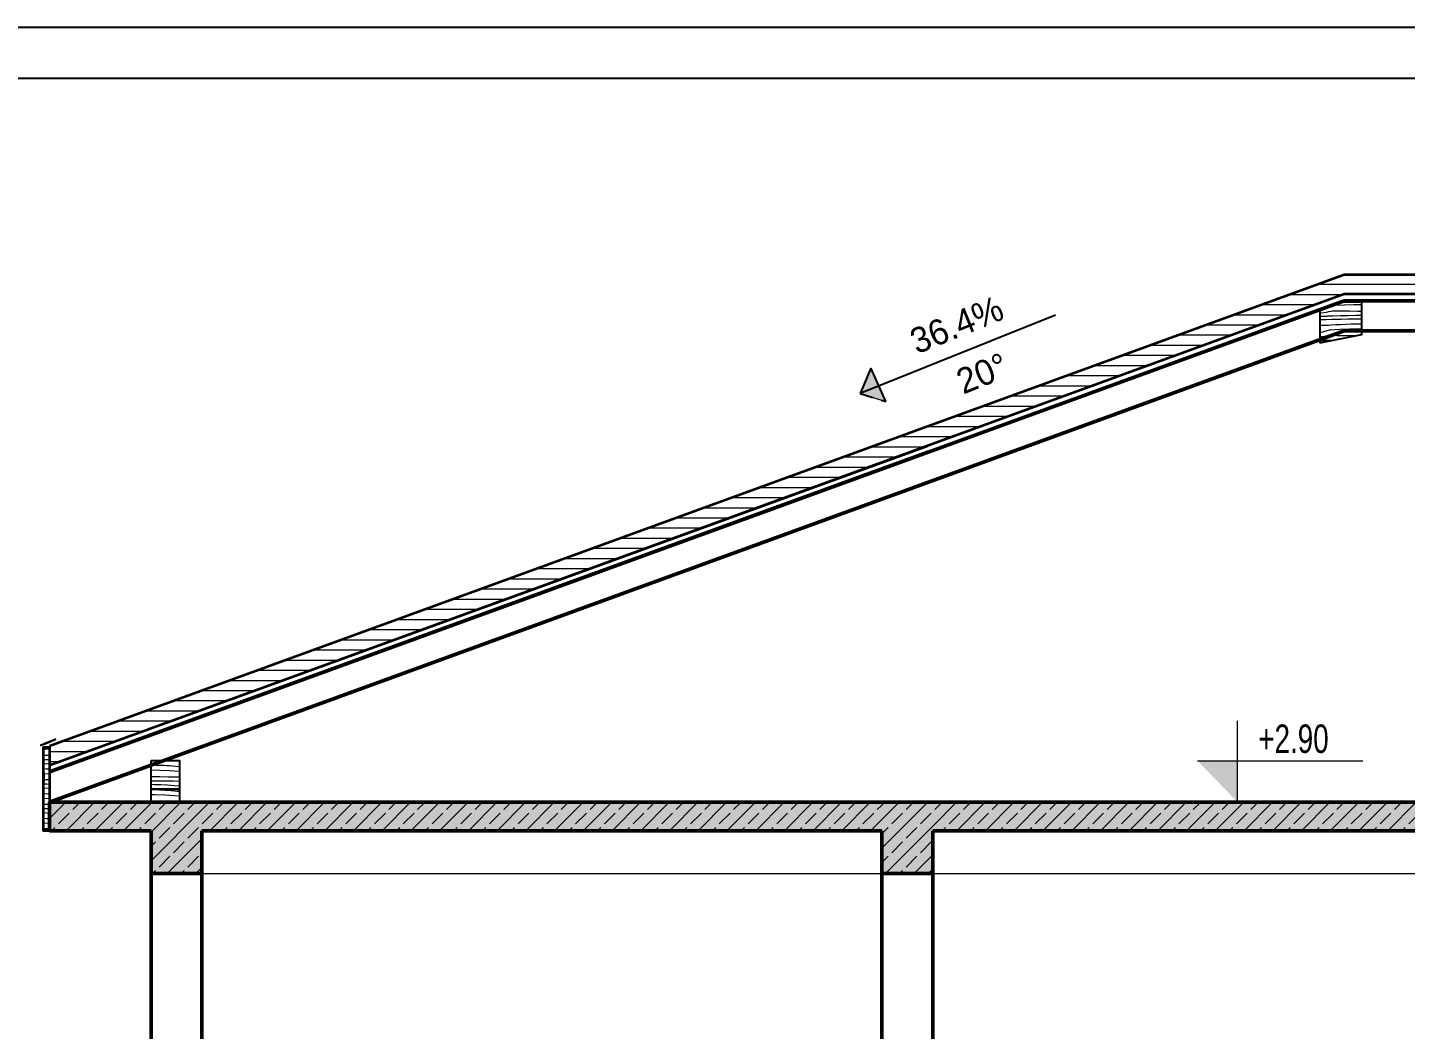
# Model space of a CAD drawing. Extents: x 1230 to 178568, y -18317 to 36108.
# Drawn here: x 137422 to 144205, y -8399 to -3467 of the extents above; entities that cross this region are included whole.
import ezdxf

# ---------------------------------------------------------------- set-up
doc = ezdxf.new("R2010")
doc.units = 0
doc.header["$LTSCALE"] = 5
doc.header["$MEASUREMENT"] = 0
doc.set_wipeout_variables(frame=1)
doc.linetypes.add('- Скирити линии', pattern=[245, 200, -45])
doc.linetypes.add('Wipeout_Contour', pattern=[100000, 0, -100000])
for name, color, linetype in [('1 _ Греди - Основни.Structural - Bearing', 7, 'Continuous'), ('4 _ - Фрагмент - Разрез.2D Elements', 7, 'Continuous'), ('4 _ - Фрагмент - Чертежи.2D Elements', 7, 'Continuous'), ('4 _ - Щриховки - Основни.2D Elements', 7, 'Continuous'), ('7 _ - Основни елементи.2D Elements', 7, 'Continuous'), ('A-Fill 2D', 7, 'Continuous'), ('A-Slabs', 7, 'Continuous'), ('KEREMIDI', 7, 'Continuous'), ('Structural - Bearing', 7, 'Continuous')]:
    doc.layers.add(name, color=color, linetype=linetype)
doc.layers.add('dimenzija', color=7, linetype='Continuous', lineweight=13)
doc.layers.add('stolboviii', color=12, linetype='Continuous', lineweight=40)
doc.styles.add('GENERATED_STYLE_1', font='GOTHIC.TTF')
doc.styles.add('PLATEIA', font='CGSAPPS.shx', dxfattribs={"width": 0.6})
doc.styles.add('ROM', font='ROMANS.SHX', dxfattribs={"width": 0.7})
doc.dimstyles.new('50', dxfattribs={"dimtxt": 150, "dimasz": 0.5, "dimexe": 0.18, "dimexo": 0.0625, "dimgap": 4, "dimtad": 1, "dimdec": 0, "dimlfac": 0.1, "dimzin": 12, "dimdsep": 46, "dimtxsty": 'PLATEIA', "dimblk": 'A$C321216CB', "dimcen": 0.09, "dimse1": 1, "dimse2": 1, "dimclrd": 256, "dimclrt": 256, "dimadec": 3, "dimazin": 0, "dimtfac": 1, "dimtdec": 0, "dimtix": 1, "dimtmove": 2, "dimatfit": 3, "dimldrblk": 'A$C321216CB', "dimfxl": 1, "dimtolj": 1, "dimtzin": 0, "dimlwd": -1, "dimarcsym": 0})
pattern_1 = [(45, (142913.35, -10180.42), (-70.7107, 70.7107), []), (45, (142877.99, -10145.07), (-70.7107, 70.7107), [75, -25])]
pattern_2 = [(0, (142913.347, -10180.42), (0, 50), [])]

# ---------------------------------------------------------------- blocks, each defined once
blk = doc.blocks.new('*X3')
at = {"color": 251, "linetype": 'Continuous', "lineweight": 20, "ltscale": 0.01, "true_color": 0x6a6a6a}
for p, q in [((9925, 28136), (9974, 28135)), ((9926, 28087), (10010, 28086)), ((9974, 28135), (10022, 28133)), ((10010, 28086), (10106, 28082)), ((10022, 28134), (10051, 28132)), ((10051, 28132), (10080, 28131)), ((10080, 28131), (10109, 28129)), ((10106, 28082), (10201, 28076)), ((10109, 28129), (10138, 28127)), ((10131, 28179), (10197, 28175)), ((10138, 28127), (10167, 28125)), ((10167, 28125), (10196, 28122)), ((10196, 28122), (10206, 28121)), ((10197, 28175), (10206, 28174)), ((9926, 28021), (9933, 28021)), ((9926, 27981), (9991, 27981)), ((9933, 28021), (10012, 28021)), ((9991, 27981), (10067, 27980)), ((10012, 28021), (10090, 28020)), ((10067, 27980), (10144, 27978)), ((10090, 28020), (10169, 28019)), ((10144, 27978), (10206, 27975)), ((10169, 28019), (10206, 28019)), ((10201, 28076), (10206, 28075)), ((9926, 27945), (9957, 27944)), ((9957, 27944), (10023, 27942)), ((10023, 27942), (10089, 27939)), ((10089, 27939), (10155, 27935)), ((10155, 27935), (10206, 27931))]:
    blk.add_line(p, q, dxfattribs=at)
blk = doc.blocks.new('*X6')
at = {"color": 251, "linetype": 'Continuous', "lineweight": 20, "ltscale": 0.01, "true_color": 0x6a6a6a}
for p, q in [((21448, 32583), (21432, 32581)), ((21472, 32587), (21448, 32583)), ((21496, 32591), (21472, 32587)), ((21533, 32647), (21488, 32635)), ((21520, 32596), (21496, 32591)), ((21544, 32601), (21520, 32596)), ((21578, 32662), (21533, 32647)), ((21568, 32606), (21544, 32601)), ((21560, 32558), (21636, 32560)), ((21568, 32606), (21647, 32605)), ((21578, 32662), (21673, 32667)), ((21636, 32560), (21712, 32562)), ((21647, 32605), (21726, 32605)), ((21673, 32667), (21769, 32670)), ((21712, 32562), (21789, 32564)), ((21726, 32605), (21804, 32604)), ((21769, 32670), (21846, 32670)), ((21789, 32564), (21846, 32564)), ((21804, 32604), (21846, 32604)), ((21432, 32553), (21485, 32554)), ((21432, 32521), (21439, 32521)), ((21432, 32463), (21437, 32464)), ((21437, 32464), (21464, 32465)), ((21439, 32521), (21496, 32522)), ((21464, 32465), (21490, 32466)), ((21485, 32554), (21494, 32555)), ((21490, 32466), (21517, 32466)), ((21494, 32555), (21504, 32555)), ((21496, 32522), (21554, 32523)), ((21504, 32555), (21513, 32556)), ((21513, 32556), (21522, 32556)), ((21517, 32466), (21544, 32467)), ((21522, 32556), (21532, 32557)), ((21532, 32557), (21541, 32557)), ((21536, 32421), (21631, 32426)), ((21541, 32557), (21550, 32557)), ((21544, 32467), (21592, 32471)), ((21550, 32557), (21560, 32558)), ((21554, 32523), (21565, 32524)), ((21565, 32524), (21576, 32524)), ((21576, 32524), (21587, 32524)), ((21587, 32524), (21598, 32525)), ((21592, 32471), (21640, 32473)), ((21598, 32525), (21609, 32525)), ((21609, 32525), (21620, 32526)), ((21620, 32526), (21631, 32526)), ((21631, 32526), (21642, 32526)), ((21631, 32426), (21727, 32429)), ((21640, 32473), (21688, 32476)), ((21642, 32526), (21708, 32528)), ((21688, 32476), (21737, 32477)), ((21708, 32528), (21775, 32528)), ((21727, 32429), (21822, 32430)), ((21737, 32477), (21785, 32478)), ((21775, 32528), (21841, 32528)), ((21785, 32478), (21833, 32478)), ((21822, 32430), (21846, 32429)), ((21833, 32478), (21846, 32478)), ((21841, 32528), (21846, 32528)), ((21445, 32394), (21432, 32391)), ((21454, 32351), (21432, 32347)), ((21432, 32314), (21442, 32314)), ((21443, 32314), (21452, 32314)), ((21491, 32407), (21445, 32394)), ((21452, 32314), (21461, 32315)), ((21478, 32355), (21454, 32351)), ((21461, 32315), (21471, 32315)), ((21471, 32315), (21480, 32316)), ((21502, 32360), (21478, 32355)), ((21480, 32316), (21489, 32316)), ((21489, 32316), (21499, 32317)), ((21536, 32421), (21491, 32407)), ((21499, 32317), (21508, 32317)), ((21526, 32366), (21502, 32360)), ((21508, 32317), (21517, 32317)), ((21517, 32317), (21572, 32319)), ((21526, 32366), (21604, 32365)), ((21604, 32365), (21683, 32365)), ((21683, 32365), (21762, 32364)), ((21762, 32364), (21794, 32364))]:
    blk.add_line(p, q, dxfattribs=at)
blk = doc.blocks.new('*X7')
at = {"layer": 'A-Fill 2D', "color": 251, "linetype": 'Continuous', "lineweight": 20, "ltscale": 0.01, "true_color": 0x6a6a6a}
for p, q in [((8866, 28295), (8905, 28294)), ((8866, 28232), (8890, 28232)), ((8890, 28232), (8926, 28231)), ((8905, 28294), (8926, 28292)), ((8866, 28151), (8888, 28150)), ((8866, 28101), (8895, 28099)), ((8867, 28191), (8926, 28190)), ((8888, 28150), (8926, 28148)), ((8895, 28099), (8924, 28096)), ((8924, 28096), (8926, 28096)), ((8866, 28053), (8926, 28049)), ((8866, 27991), (8926, 27991)), ((8866, 27950), (8901, 27949)), ((8901, 27949), (8926, 27948)), ((8866, 27909), (8912, 27906)), ((8866, 27857), (8881, 27856)), ((8866, 27810), (8916, 27807)), ((8881, 27856), (8910, 27853)), ((8910, 27853), (8926, 27852)), ((8912, 27906), (8926, 27905)), ((8866, 27751), (8883, 27750)), ((8866, 27708), (8926, 27706)), ((8883, 27750), (8926, 27750)), ((8916, 27807), (8926, 27806)), ((8866, 27666), (8869, 27666)), ((8866, 27613), (8868, 27613)), ((8866, 27567), (8873, 27567)), ((8868, 27613), (8897, 27610)), ((8869, 27666), (8926, 27662)), ((8873, 27567), (8926, 27562)), ((8897, 27610), (8926, 27607)), ((8866, 27510), (8920, 27509)), ((8920, 27509), (8926, 27509))]:
    blk.add_line(p, q, dxfattribs=at)
blk = doc.blocks.new('*X8')
at = {"color": 251, "linetype": 'Continuous', "lineweight": 20, "ltscale": 0.01, "true_color": 0x6a6a6a}
for p, q in [((9926, 27895), (9931, 27895)), ((9926, 27846), (9968, 27846)), ((9931, 27895), (9980, 27893)), ((9968, 27846), (10063, 27842)), ((9980, 27893), (10009, 27892)), ((10009, 27892), (10038, 27891)), ((10038, 27891), (10067, 27889)), ((10063, 27842), (10159, 27836)), ((10067, 27889), (10096, 27887)), ((10096, 27887), (10124, 27885)), ((10124, 27885), (10153, 27882)), ((10153, 27882), (10182, 27879)), ((10159, 27836), (10206, 27831)), ((10182, 27879), (10206, 27877)), ((9926, 27781), (9969, 27780)), ((9969, 27780), (10048, 27780)), ((10048, 27780), (10127, 27779)), ((10127, 27779), (10205, 27778))]:
    blk.add_line(p, q, dxfattribs=at)
blk = doc.blocks.new('A$C321216CB')
for p, q in [((-54, 0), (54, 0)), ((-38, -38), (38, 38)), ((0, -75), (0, 75))]:
    blk.add_line(p, q)
blk = doc.blocks.new('*D209')
at = {"layer": 'Defpoints', "color": 0, "transparency": 16777216}
for p in [(135608.8, -4683.8), (143341.8, -4683.8), (135567, -10332.2)]:
    blk.add_point(p, dxfattribs=at)
at = {"layer": 'dimenzija', "transparency": 16777216}
blk.add_line((135608.8, -10331.7), (135608.8, -4684.3), dxfattribs=at)
at = {"layer": 'dimenzija', "transparency": 16777216, "xscale": 0.5, "yscale": 0.5, "zscale": 0.5}
for p, rotation in [((135608.8, -4683.8), 90), ((135608.8, -10332.2), 270)]:
    blk.add_blockref('A$C321216CB', p, dxfattribs=dict(at, rotation=rotation))
at = {"layer": 'dimenzija', "transparency": 16777216, "insert": (135529.8, -7508), "char_height": 150, "attachment_point": 5, "rotation": 90, "style": 'PLATEIA'}
blk.add_mtext('\\A1;565', dxfattribs=at)

msp = doc.modelspace()

# ---------------------------------------------------------------- linework, layer by layer
at = {"layer": '1 _ Греди - Основни.Structural - Bearing', "color": 7, "linetype": 'Continuous', "lineweight": 50, "ltscale": 0.01}
for p, q in [((138030.1, -7420.4), (138030.1, -7630.4)), ((138280.1, -7420.4), (138280.1, -7630.4)), ((141627.8, -7420.4), (141627.8, -7630.4)), ((141877.8, -7420.4), (141877.8, -7630.4)), ((138280.1, -7630.4), (138030.1, -7630.4)), ((141717.8, -7630.4), (141627.8, -7630.4)), ((141877.8, -7630.4), (141717.8, -7630.4))]:
    msp.add_line(p, q, dxfattribs=at)
at = {"layer": '1 _ Греди - Основни.Structural - Bearing', "color": 255, "linetype": 'Continuous', "lineweight": 20, "ltscale": 0.01}
for p, q in [((138280.1, -7630.4), (141627.8, -7630.4)), ((141877.8, -7630.4), (143174.2, -7630.4)), ((143174.2, -7630.4), (146780.1, -7630.4))]:
    msp.add_line(p, q, dxfattribs=at)
at = {"layer": 'stolboviii', "linetype": 'Continuous', "lineweight": 50}
for p, q in [((138030.1, -7630.4), (138030.1, -10180.4)), ((138280.1, -7630.4), (138280.1, -10180.4)), ((141627.8, -10180.4), (141627.8, -7630.4)), ((141877.8, -10180.4), (141877.8, -7630.4))]:
    msp.add_line(p, q, dxfattribs=at)
at = {"layer": 'Structural - Bearing', "color": 7, "linetype": 'Continuous', "lineweight": 50, "ltscale": 0.01}
for p, q in [((138030.1, -7420.4), (137530.1, -7420.4)), ((141627.8, -7420.4), (138280.1, -7420.4)), ((143174.2, -7420.4), (141877.8, -7420.4)), ((143334.2, -7420.4), (143174.2, -7420.4)), ((146780.1, -7420.4), (143334.2, -7420.4))]:
    msp.add_line(p, q, dxfattribs=at)

# ---------------------------------------------------------------- wipeouts: each hides what was drawn before it
at = {"color": 254, "linetype": 'Wipeout_Contour', "lineweight": 0, "ltscale": 150220.291688}
msp.add_wipeout([(141853, -5558), (143904, -4811.5), (143904, -4779.6), (141853, -5526.1)], dxfattribs=at).dxf.layer = 'KEREMIDI'

# ---------------------------------------------------------------- next in the draw order: wipeouts: each hides what was drawn before it
at = {"color": 254, "linetype": 'Wipeout_Contour', "lineweight": 0, "ltscale": 158750.68859}
msp.add_wipeout([(143904, -4779.6), (143904, -4811.5), (144656.2, -4811.5), (144656.2, -4779.6)], dxfattribs=at).dxf.layer = 'KEREMIDI'
at = {"color": 254, "linetype": 'Wipeout_Contour', "lineweight": 0, "ltscale": 286805.324832}
msp.add_wipeout([(143904, -4960.5), (137530.1, -7280.4), (151830.1, -7280.4), (151304, -7088.9), (150504, -7088.9), (146707.2, -5707), (144656.2, -4960.5)], dxfattribs=at).dxf.layer = 'KEREMIDI'

# ---------------------------------------------------------------- next in the draw order: hatches: boundary and pattern name
at = {"layer": '1 _ Греди - Основни.Structural - Bearing', "linetype": 'Continuous', "lineweight": 15}
for points in [[(138030.1, -7280.4), (138030.1, -7630.4), (138280.1, -7630.4), (138280.1, -7280.4)], [(141627.8, -7630.4), (141877.8, -7630.4), (141877.8, -7280.4), (141627.8, -7280.4)]]:
    msp.add_hatch(color=9, dxfattribs=at).paths.add_polyline_path(points)
at = {"layer": '1 _ Греди - Основни.Structural - Bearing', "linetype": 'Continuous', "lineweight": 13, "true_color": 0x2b2b2b}
h = msp.add_hatch(dxfattribs=at)
h.set_pattern_fill('1_СТОМАНОБЕТОН_0001', color=250, scale=0.5, style=0, pattern_type=2)
h.set_pattern_definition(pattern_1)
h.paths.add_polyline_path([(138030.1, -7280.4), (138030.1, -7630.4), (138280.1, -7630.4), (138280.1, -7280.4)])
h = msp.add_hatch(dxfattribs=at)
h.set_pattern_fill('1_СТОМАНОБЕТОН_0001', color=250, scale=0.5, style=0, pattern_type=2)
h.set_pattern_definition(pattern_1)
h.paths.add_polyline_path([(141627.8, -7630.4), (141877.8, -7630.4), (141877.8, -7280.4), (141627.8, -7280.4)])
at = {"layer": 'Structural - Bearing', "linetype": 'Continuous', "lineweight": 15}
for points in [[(137530.1, -7280.4), (137530.1, -7420.4), (138030.1, -7420.4), (138030.1, -7280.4)], [(141627.8, -7420.4), (141627.8, -7280.4), (138280.1, -7280.4), (138280.1, -7420.4)], [(146780.1, -7420.4), (146780.1, -7280.4), (141877.8, -7280.4), (141877.8, -7420.4)]]:
    msp.add_hatch(color=9, dxfattribs=at).paths.add_polyline_path(points)
at = {"layer": 'Structural - Bearing', "linetype": 'Continuous', "lineweight": 13, "true_color": 0x2b2b2b}
h = msp.add_hatch(dxfattribs=at)
h.set_pattern_fill('1_СТОМАНОБЕТОН_0001', color=250, scale=0.5, style=0, pattern_type=2)
h.set_pattern_definition(pattern_1)
h.paths.add_polyline_path([(137530.1, -7280.4), (137530.1, -7420.4), (138030.1, -7420.4), (138030.1, -7280.4)])
h = msp.add_hatch(dxfattribs=at)
h.set_pattern_fill('1_СТОМАНОБЕТОН_0001', color=250, scale=0.5, style=0, pattern_type=2)
h.set_pattern_definition(pattern_1)
h.paths.add_polyline_path([(141627.8, -7420.4), (141627.8, -7280.4), (138280.1, -7280.4), (138280.1, -7420.4)])
h = msp.add_hatch(dxfattribs=at)
h.set_pattern_fill('1_СТОМАНОБЕТОН_0001', color=250, scale=0.5, style=0, pattern_type=2)
h.set_pattern_definition(pattern_1)
h.paths.add_polyline_path([(146780.1, -7420.4), (146780.1, -7280.4), (141877.8, -7280.4), (141877.8, -7420.4)])

# ---------------------------------------------------------------- next in the draw order: linework, layer by layer
at = {"color": 7, "linetype": 'Continuous', "lineweight": 25, "ltscale": 0.01, "flags": 128}
msp.add_lwpolyline([(138030.1, -7215.5), (138170.1, -7215.5), (138170.1, -7285.5), (138030.1, -7285.5)], close=True, dxfattribs=at)
at = {"layer": '1 _ Греди - Основни.Structural - Bearing', "color": 7, "linetype": 'Continuous', "lineweight": 50, "ltscale": 0.01}
for p, q in [((138280.1, -7280.4), (138030.1, -7280.4)), ((141877.8, -7280.4), (141627.8, -7280.4))]:
    msp.add_line(p, q, dxfattribs=at)
at = {"layer": 'Structural - Bearing', "color": 7, "linetype": 'Continuous', "lineweight": 50, "ltscale": 0.01}
for p, q in [((137530.1, -7280.4), (137530.1, -7420.4)), ((138030.1, -7280.4), (137530.1, -7280.4)), ((141627.8, -7280.4), (138280.1, -7280.4)), ((146780.1, -7280.4), (141877.8, -7280.4))]:
    msp.add_line(p, q, dxfattribs=at)

# ---------------------------------------------------------------- next in the draw order: block references
at = {"color": 251, "linetype": 'Continuous', "lineweight": 20, "ltscale": 0.01, "true_color": 0x4e4e4e, "xscale": 0.4999999716436282, "yscale": 0.4999999716436282, "zscale": 0.4999999716436282}
msp.add_blockref('*X8', (133067.1, -21164.7), dxfattribs=at)

# ---------------------------------------------------------------- next in the draw order: wipeouts: each hides what was drawn before it
at = {"color": 254, "linetype": 'Wipeout_Contour', "lineweight": 0, "ltscale": 130659.4118}
msp.add_wipeout([(137530.1, -7099.5), (137530.1, -7131.4), (141853, -5558), (141853, -5526.1)], dxfattribs=at).dxf.layer = 'KEREMIDI'

# ---------------------------------------------------------------- next in the draw order: wipeouts: each hides what was drawn before it
at = {"color": 254, "linetype": 'Wipeout_Contour', "lineweight": 0, "ltscale": 137946.404197}
msp.add_wipeout([(143904, -4683.8), (137530.1, -7003.7), (137530.1, -7099.5), (143904, -4779.6)], dxfattribs=at).dxf.layer = 'KEREMIDI'

# ---------------------------------------------------------------- next in the draw order: hatches: boundary and pattern name
h = msp.add_hatch(color=0)
h.dxf.hatch_style = 2
h.paths.add_polyline_path([(143379.2, -7280.4), (143182.3, -7077.2), (143379.2, -7077.2)])
at = {"layer": '4 _ - Щриховки - Основни.2D Elements', "linetype": 'Continuous', "lineweight": 15, "true_color": 0xaaaaaa}
msp.add_hatch(color=253, dxfattribs=at).paths.add_polyline_path([(141573.4, -5143.2), (141521.4, -5268.4), (141646.9, -5307.9)])
at = {"layer": 'KEREMIDI', "linetype": 'Continuous', "lineweight": 15, "true_color": 0xbf8080}
h = msp.add_hatch(dxfattribs=at)
h.set_pattern_fill('ROOF_TILE_0001', color=23, scale=0.5, style=0, pattern_type=2)
h.set_pattern_definition(pattern_2)
h.paths.add_polyline_path([(143904, -4683.8), (137530.1, -7003.7), (137530.1, -7099.5), (143904, -4779.6)])

# ---------------------------------------------------------------- next in the draw order: linework, layer by layer
at = {"color": 7, "linetype": 'Continuous', "lineweight": 25, "ltscale": 0.01, "flags": 128}
for points in [[(143783.3, -5019), (143990.1, -4977.6), (143990.1, -4818.7), (143883.7, -4818.7), (143783.3, -4858.9)], [(138030.1, -7075.5), (138170.1, -7075.5), (138170.1, -7215.5), (138030.1, -7215.5)]]:
    msp.add_lwpolyline(points, close=True, dxfattribs=at)
at = {"color": 0, "lineweight": 5}
for points in [[(143379.2, -7280.4), (143379.2, -6880.4)], [(143182.3, -7077.2), (143379.2, -7077.2)], [(143379.2, -7077.2), (143995.1, -7077.2)]]:
    msp.add_lwpolyline(points, dxfattribs=at)
at = {"color": 250, "linetype": 'Continuous', "lineweight": 13, "ltscale": 0.01, "true_color": 0x2b2b2b, "flags": 128}
for points in [[(137515.1, -6986.3), (137483.5, -6998.9)], [(137561.5, -6967.8), (137515.1, -6986.3)], [(137516.8, -6990.6), (137563.2, -6972.1)], [(137485.3, -7003.2), (137516.8, -6990.6)]]:
    msp.add_lwpolyline(points, dxfattribs=at)
at = {"color": 7, "linetype": 'Continuous', "lineweight": 35, "ltscale": 0.01, "flags": 128}
msp.add_lwpolyline([(137530.1, -7420.4), (137500.1, -7420.4), (137500.1, -7009), (137530.1, -7009)], close=True, dxfattribs=at)
at = {"layer": '4 _ - Щриховки - Основни.2D Elements', "color": 250, "linetype": 'Continuous', "lineweight": 13, "ltscale": 0.01, "true_color": 0x2b2b2b, "flags": 128}
msp.add_lwpolyline([(141573.4, -5143.2), (141521.4, -5268.4), (141646.9, -5307.9)], close=True, dxfattribs=at)
at = {"layer": '7 _ - Основни елементи.2D Elements', "linetype": 'Continuous', "lineweight": 25, "ltscale": 0.2, "flags": 128}
msp.add_lwpolyline([(142482.9, -4883.4), (141521.4, -5268.4)], dxfattribs=at)
at = {"layer": '7 _ - Основни елементи.2D Elements', "linetype": '- Скирити линии', "lineweight": 25, "ltscale": 0.2, "flags": 128}
msp.add_lwpolyline([(141573.4, -5143.2), (141521.4, -5268.4), (141646.9, -5307.9)], close=True, dxfattribs=at)
at = {"layer": 'A-Slabs', "color": 7, "linetype": 'Continuous', "lineweight": 35, "ltscale": 0.01}
msp.add_line((137500.1, -7131.4), (137500.1, -7181.4), dxfattribs=at)
at = {"layer": 'KEREMIDI', "color": 7, "linetype": 'Continuous', "lineweight": 50, "ltscale": 0.01}
for p, q in [((143904, -4960.5), (137530.1, -7280.4)), ((144656.2, -4960.5), (143904, -4960.5))]:
    msp.add_line(p, q, dxfattribs=at)
at = {"layer": 'KEREMIDI', "linetype": 'Continuous', "lineweight": 13, "ltscale": 0.01, "flags": 128}
msp.add_lwpolyline([(137530.1, -7003.7), (137530.1, -7099.5), (137530.1, -7131.4), (137530.1, -7280.4)], dxfattribs=at)

# ---------------------------------------------------------------- next in the draw order: block references
at = {"color": 251, "linetype": 'Continuous', "lineweight": 20, "ltscale": 0.01, "true_color": 0x4e4e4e, "xscale": 0.4999999716436282, "yscale": 0.4999999716436282, "zscale": 0.4999999716436282}
for name in ['*X6', '*X7', '*X3']:
    msp.add_blockref(name, (133067.1, -21164.7), dxfattribs=at)

# ---------------------------------------------------------------- next in the draw order: texts
at = {"color": 0, "insert": (143480.8, -6897.8), "char_height": 140, "attachment_point": 1, "style": 'ROM'}
msp.add_mtext('{\\fHelvetica|b0|i0|c0|p1;+2.90}', dxfattribs=at)
at = {"layer": '4 _ - Фрагмент - Разрез.2D Elements', "linetype": 'Continuous', "lineweight": 35, "char_height": 125, "attachment_point": 5, "rotation": 22.03077, "style": 'GENERATED_STYLE_1'}
for s, insert in [('\\A1;{\\pqc;\\fCentury Gothic|b0|i0|c204|p34;36.4%}', (141996.2, -4930.3)), ('\\A1;\\pxqc;{\\fCentury Gothic|b0|i0|c204|p34;20%%D}', (142121.9, -5169.8))]:
    msp.add_mtext(s, dxfattribs=dict(at, insert=insert))

# ---------------------------------------------------------------- next in the draw order: dimensions: what is measured, and where the dimension line sits
at = {"layer": 'dimenzija'}
dim = msp.add_linear_dim(base=(135608.8, -4683.8), p1=(135567, -10332.2), p2=(143341.8, -4683.8), angle=90, dimstyle='50', dxfattribs=at)
dim.commit()
dim.dimension.update_dxf_attribs({"geometry": '*D209', "text_midpoint": (135529.8, -7508)})

# ---------------------------------------------------------------- next in the draw order: wipeouts: each hides what was drawn before it
at = {"color": 254, "linetype": 'Wipeout_Contour', "lineweight": 0, "ltscale": 159172.490656}
msp.add_wipeout([(144656.2, -4683.8), (143904, -4683.8), (143904, -4779.6), (144656.2, -4779.6)], dxfattribs=at).dxf.layer = 'KEREMIDI'

# ---------------------------------------------------------------- next in the draw order: hatches: boundary and pattern name
at = {"layer": 'KEREMIDI', "linetype": 'Continuous', "lineweight": 15, "true_color": 0xbf8080}
h = msp.add_hatch(dxfattribs=at)
h.set_pattern_fill('ROOF_TILE_0001', color=23, scale=0.5, style=0, pattern_type=2)
h.set_pattern_definition(pattern_2)
h.paths.add_polyline_path([(144656.2, -4683.8), (143904, -4683.8), (143904, -4779.6), (144656.2, -4779.6)])

# ---------------------------------------------------------------- next in the draw order: linework, layer by layer
at = {"layer": '4 _ - Фрагмент - Чертежи.2D Elements', "color": 7, "linetype": 'Continuous', "lineweight": 25, "ltscale": 0.01}
msp.add_lwpolyline([(154052.7, -3467.1), (133052.7, -3467.1), (133052.7, -18317.1), (154052.7, -18317.1)], close=True, dxfattribs=at)
at = {"layer": '4 _ - Фрагмент - Чертежи.2D Elements', "linetype": 'Continuous', "lineweight": 25, "ltscale": 0.01}
msp.add_lwpolyline([(134302.7, -18067.1), (153802.7, -18067.1), (153802.7, -3717.1), (134302.7, -3717.1)], close=True, dxfattribs=at)
at = {"layer": 'KEREMIDI', "color": 7, "linetype": 'Continuous', "lineweight": 35, "ltscale": 0.01}
for p, q in [((143904, -4683.8), (137530.1, -7003.7)), ((144656.2, -4683.8), (143904, -4683.8)), ((143904, -4779.6), (137530.1, -7099.5)), ((144656.2, -4779.6), (143904, -4779.6))]:
    msp.add_line(p, q, dxfattribs=at)
at = {"layer": 'KEREMIDI', "color": 7, "linetype": 'Continuous', "lineweight": 25, "ltscale": 0.01}
msp.add_line((143904, -4779.6), (137530.1, -7099.5), dxfattribs=at)
at = {"layer": 'KEREMIDI', "color": 7, "linetype": 'Continuous', "lineweight": 50, "ltscale": 0.01}
for p, q in [((143904, -4811.5), (137530.1, -7131.4)), ((144656.2, -4811.5), (143904, -4811.5))]:
    msp.add_line(p, q, dxfattribs=at)

doc.saveas('drawing.dxf')
